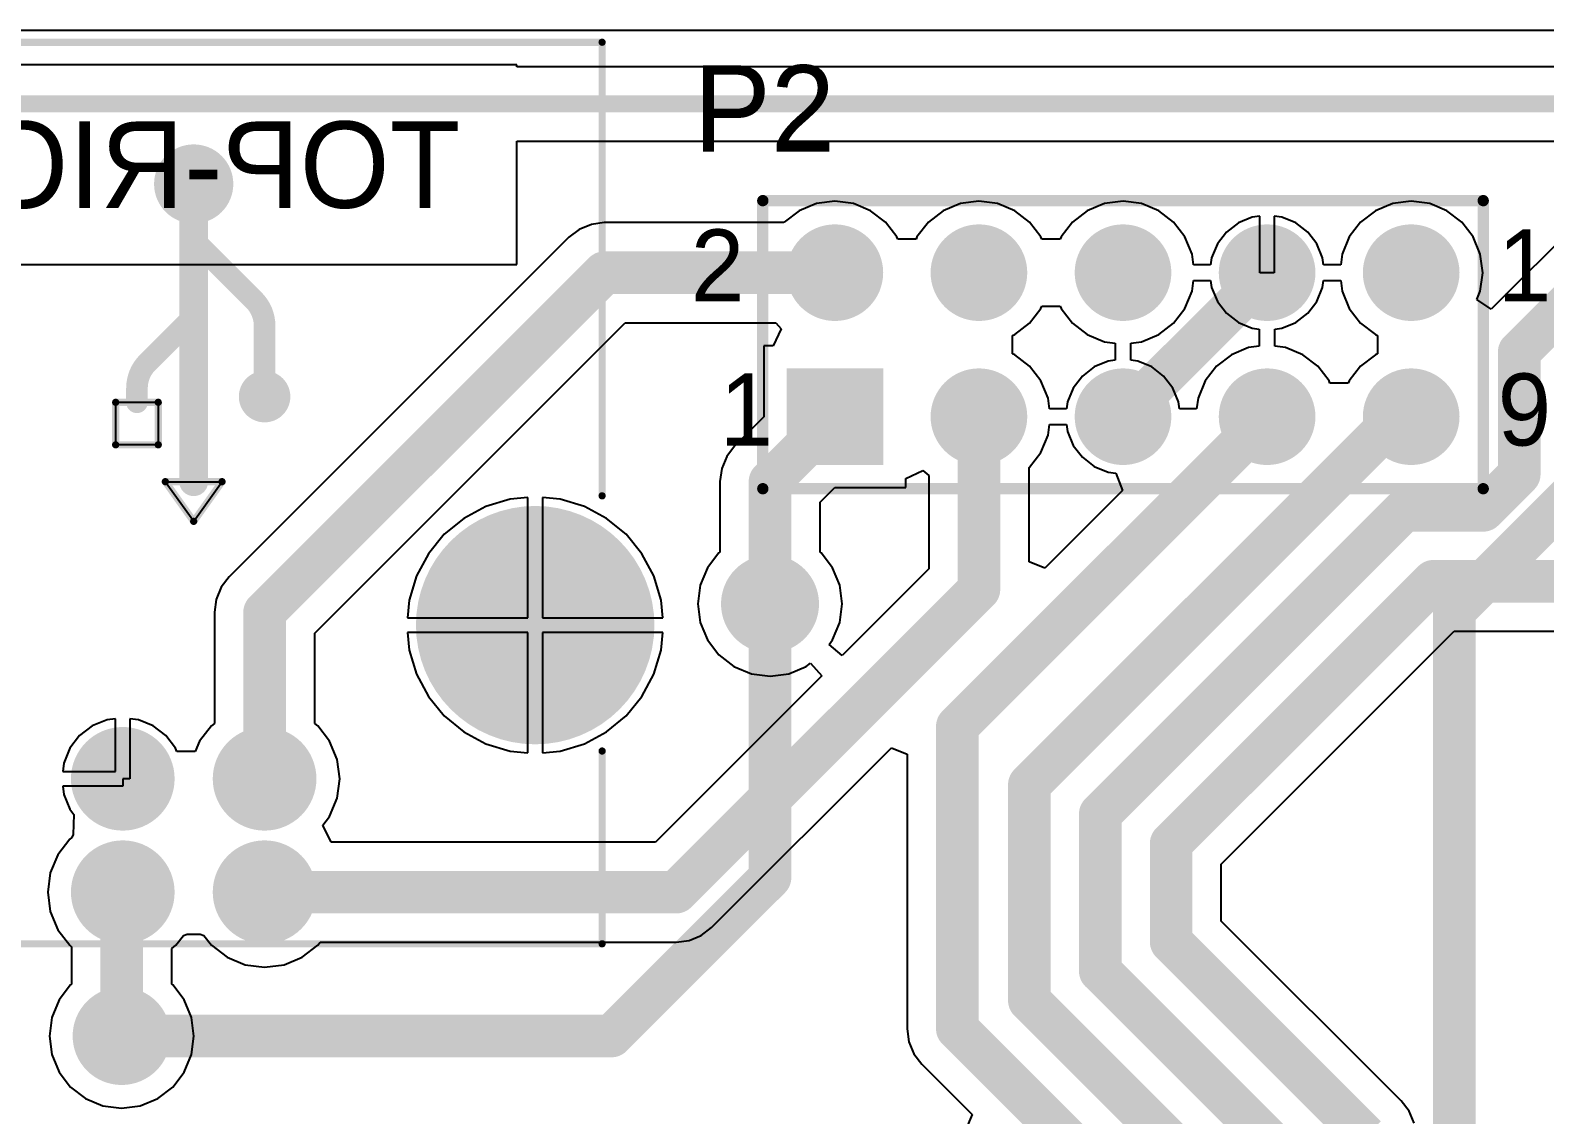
# Model space of a CAD drawing. Header units: millimetres. Extents: x 40 to 159, y 68 to 176.
# Drawn here: x 57.7 to 84.4, y 147.07 to 166.2 of the extents above; entities that cross this region are included whole.
import ezdxf

# ---------------------------------------------------------------- set-up
doc = ezdxf.new("R2010")
doc.units = ezdxf.units.MM
for name, color, linetype in [('BottomLayer', 5, 'Continuous'), ('BottomSolder', 6, 'Continuous'), ('KeepOutLayer', 6, 'Continuous'), ('MultiLayer', 9, 'Continuous'), ('PadHoleLayer', 156, 'Continuous'), ('TopLayer', 1, 'Continuous'), ('TopOverlay', 2, 'Continuous'), ('TopSolder', 216, 'Continuous')]:
    doc.layers.add(name, color=color, linetype=linetype)

# ---------------------------------------------------------------- blocks, each defined once
blk = doc.blocks.new('HDR2X5_21')
at = {"layer": 'BottomLayer', "const_width": 0.75}
for points in [[(-0.375, 2.54, 1), (0.375, 2.54, 1)], [(2.165, 2.54, 1), (2.915, 2.54, 1)], [(4.705, 2.54, 1), (5.455, 2.54, 1)], [(7.245, 2.54, 1), (7.995, 2.54, 1)], [(9.785, 2.54, 1), (10.535, 2.54, 1)], [(2.165, 0, 1), (2.915, 0, 1)], [(4.705, 0, 1), (5.455, 0, 1)], [(7.245, 0, 1), (7.995, 0, 1)], [(9.785, 0, 1), (10.535, 0, 1)]]:
    blk.add_lwpolyline(points, format="xyb", close=True, dxfattribs=at)
at = {"layer": 'BottomLayer'}
blk.add_solid([(-0.75, -0.75), (0.75, -0.75), (-0.75, 0.75), (0.75, 0.75)], dxfattribs=at)
at = {"layer": 'BottomSolder', "const_width": 0.852}
for points in [[(-0.426, 2.54, 1), (0.426, 2.54, 1)], [(2.114, 2.54, 1), (2.966, 2.54, 1)], [(4.654, 2.54, 1), (5.506, 2.54, 1)], [(7.194, 2.54, 1), (8.046, 2.54, 1)], [(9.734, 2.54, 1), (10.586, 2.54, 1)], [(2.114, 0, 1), (2.966, 0, 1)], [(4.654, 0, 1), (5.506, 0, 1)], [(7.194, 0, 1), (8.046, 0, 1)], [(9.734, 0, 1), (10.586, 0, 1)]]:
    blk.add_lwpolyline(points, format="xyb", close=True, dxfattribs=at)
at = {"layer": 'BottomSolder'}
blk.add_solid([(-0.852, -0.852), (0.852, -0.852), (-0.852, 0.852), (0.852, 0.852)], dxfattribs=at)
at = {"layer": 'MultiLayer', "const_width": 0.75}
for points in [[(-0.375, 2.54, 1), (0.375, 2.54, 1)], [(2.165, 2.54, 1), (2.915, 2.54, 1)], [(4.705, 2.54, 1), (5.455, 2.54, 1)], [(7.245, 2.54, 1), (7.995, 2.54, 1)], [(9.785, 2.54, 1), (10.535, 2.54, 1)], [(2.165, 0, 1), (2.915, 0, 1)], [(4.705, 0, 1), (5.455, 0, 1)], [(7.245, 0, 1), (7.995, 0, 1)], [(9.785, 0, 1), (10.535, 0, 1)]]:
    blk.add_lwpolyline(points, format="xyb", close=True, dxfattribs=at)
at = {"layer": 'MultiLayer'}
blk.add_solid([(-0.75, -0.75), (0.75, -0.75), (-0.75, 0.75), (0.75, 0.75)], dxfattribs=at)
at = {"layer": 'PadHoleLayer', "const_width": 0.45}
for points in [[(-0.225, 2.54, 1), (0.225, 2.54, 1)], [(2.315, 2.54, 1), (2.765, 2.54, 1)], [(4.855, 2.54, 1), (5.305, 2.54, 1)], [(7.395, 2.54, 1), (7.845, 2.54, 1)], [(9.935, 2.54, 1), (10.385, 2.54, 1)], [(-0.225, 0, 1), (0.225, 0, 1)], [(2.315, 0, 1), (2.765, 0, 1)], [(4.855, 0, 1), (5.305, 0, 1)], [(7.395, 0, 1), (7.845, 0, 1)], [(9.935, 0, 1), (10.385, 0, 1)]]:
    blk.add_lwpolyline(points, format="xyb", close=True, dxfattribs=at)
at = {"layer": 'TopLayer', "const_width": 0.75}
for points in [[(-0.375, 2.54, 1), (0.375, 2.54, 1)], [(2.165, 2.54, 1), (2.915, 2.54, 1)], [(4.705, 2.54, 1), (5.455, 2.54, 1)], [(7.245, 2.54, 1), (7.995, 2.54, 1)], [(9.785, 2.54, 1), (10.535, 2.54, 1)], [(2.165, 0, 1), (2.915, 0, 1)], [(4.705, 0, 1), (5.455, 0, 1)], [(7.245, 0, 1), (7.995, 0, 1)], [(9.785, 0, 1), (10.535, 0, 1)]]:
    blk.add_lwpolyline(points, format="xyb", close=True, dxfattribs=at)
at = {"layer": 'TopLayer'}
blk.add_solid([(-0.75, -0.75), (0.75, -0.75), (-0.75, 0.75), (0.75, 0.75)], dxfattribs=at)
at = {"layer": 'TopOverlay', "const_width": 0.2}
for points in [[(-1.27, -1.27), (-1.27, 3.81)], [(-1.27, 3.81), (11.43, 3.81)], [(11.43, -1.27), (11.43, 3.81)], [(-1.27, -1.27), (11.43, -1.27)]]:
    blk.add_lwpolyline(points, dxfattribs=at)
at = {"layer": 'TopOverlay', "const_width": 0.1}
for points in [[(-1.32, 3.81, 1), (-1.22, 3.81, 1)], [(-1.32, 3.81, 1), (-1.22, 3.81, 1)], [(11.38, 3.81, 1), (11.48, 3.81, 1)], [(11.38, 3.81, 1), (11.48, 3.81, 1)], [(-1.32, -1.27, 1), (-1.22, -1.27, 1)], [(-1.32, -1.27, 1), (-1.22, -1.27, 1)], [(11.38, -1.27, 1), (11.48, -1.27, 1)], [(11.38, -1.27, 1), (11.48, -1.27, 1)]]:
    blk.add_lwpolyline(points, format="xyb", close=True, dxfattribs=at)
at = {"layer": 'TopSolder', "const_width": 0.852}
for points in [[(-0.426, 2.54, 1), (0.426, 2.54, 1)], [(2.114, 2.54, 1), (2.966, 2.54, 1)], [(4.654, 2.54, 1), (5.506, 2.54, 1)], [(7.194, 2.54, 1), (8.046, 2.54, 1)], [(9.734, 2.54, 1), (10.586, 2.54, 1)], [(2.114, 0, 1), (2.966, 0, 1)], [(4.654, 0, 1), (5.506, 0, 1)], [(7.194, 0, 1), (8.046, 0, 1)], [(9.734, 0, 1), (10.586, 0, 1)]]:
    blk.add_lwpolyline(points, format="xyb", close=True, dxfattribs=at)
at = {"layer": 'TopSolder'}
blk.add_solid([(-0.852, -0.852), (0.852, -0.852), (-0.852, 0.852), (0.852, 0.852)], dxfattribs=at)
at = {"layer": 'TopOverlay'}
for s, p in [('2', (-2.54, 2.032)), ('10', (11.684, 2.032)), ('1', (-2.032, -0.508)), ('9', (11.684, -0.508))]:
    blk.add_text(s, height=1.27, rotation=720, dxfattribs=at).set_placement(p)
blk = doc.blocks.new('USB_T___B_T____23')
at = {"layer": 'BottomLayer'}
for points, const_width in [([(-11.28, 6.02, 1), (-9.28, 6.02, 1)], 2), ([(-15.396, 1.25, 1), (-14.584, 1.25, 1)], 0.813), ([(-13.396, 1.25, 1), (-12.584, 1.25, 1)], 0.813), ([(-15.396, -1.25, 1), (-14.584, -1.25, 1)], 0.813), ([(-13.396, -1.25, 1), (-12.584, -1.25, 1)], 0.813), ([(-11.28, -6.02, 1), (-9.28, -6.02, 1)], 2)]:
    blk.add_lwpolyline(points, format="xyb", close=True, dxfattribs=dict(at, const_width=const_width))
at = {"layer": 'BottomSolder'}
for points, const_width in [([(-11.331, 6.02, 1), (-9.229, 6.02, 1)], 2.102), ([(-15.447, 1.25, 1), (-14.533, 1.25, 1)], 0.914), ([(-13.447, 1.25, 1), (-12.533, 1.25, 1)], 0.914), ([(-15.447, -1.25, 1), (-14.533, -1.25, 1)], 0.914), ([(-13.447, -1.25, 1), (-12.533, -1.25, 1)], 0.914), ([(-11.331, -6.02, 1), (-9.229, -6.02, 1)], 2.102)]:
    blk.add_lwpolyline(points, format="xyb", close=True, dxfattribs=dict(at, const_width=const_width))
at = {"layer": 'MultiLayer'}
for points, const_width in [([(-11.28, 6.02, 1), (-9.28, 6.02, 1)], 2), ([(-15.396, 1.25, 1), (-14.584, 1.25, 1)], 0.813), ([(-13.396, 1.25, 1), (-12.584, 1.25, 1)], 0.813), ([(-15.396, -1.25, 1), (-14.584, -1.25, 1)], 0.813), ([(-13.396, -1.25, 1), (-12.584, -1.25, 1)], 0.813), ([(-11.28, -6.02, 1), (-9.28, -6.02, 1)], 2)]:
    blk.add_lwpolyline(points, format="xyb", close=True, dxfattribs=dict(at, const_width=const_width))
at = {"layer": 'PadHoleLayer'}
for points, const_width in [([(-10.855, 6.02, 1), (-9.705, 6.02, 1)], 1.15), ([(-15.219, 1.25, 1), (-14.761, 1.25, 1)], 0.457), ([(-13.219, 1.25, 1), (-12.761, 1.25, 1)], 0.457), ([(-15.219, -1.25, 1), (-14.761, -1.25, 1)], 0.457), ([(-13.219, -1.25, 1), (-12.761, -1.25, 1)], 0.457), ([(-10.855, -6.02, 1), (-9.705, -6.02, 1)], 1.15)]:
    blk.add_lwpolyline(points, format="xyb", close=True, dxfattribs=dict(at, const_width=const_width))
at = {"layer": 'TopLayer'}
for points, const_width in [([(-11.28, 6.02, 1), (-9.28, 6.02, 1)], 2), ([(-15.396, 1.25, 1), (-14.584, 1.25, 1)], 0.813), ([(-13.396, 1.25, 1), (-12.584, 1.25, 1)], 0.813), ([(-15.396, -1.25, 1), (-14.584, -1.25, 1)], 0.813), ([(-13.396, -1.25, 1), (-12.584, -1.25, 1)], 0.813), ([(-11.28, -6.02, 1), (-9.28, -6.02, 1)], 2)]:
    blk.add_lwpolyline(points, format="xyb", close=True, dxfattribs=dict(at, const_width=const_width))
at = {"layer": 'TopOverlay'}
for p, q in [((-7.1, 0.625), (-7.1, 1.375)), ((-7.1, 1.375), (-6.35, 1.375)), ((-6.35, 1.375), (-6.35, 0.625)), ((-6.35, 0.625), (-7.1, 0.625)), ((-8.45, 0), (-7.75, 0.5)), ((-7.75, 0.5), (-7.75, -0.5)), ((-7.75, -0.5), (-8.45, 0))]:
    blk.add_line(p, q, dxfattribs=at)
for points, const_width in [([(-15.9, 7.2), (-15.9, -7.2)], 0.127), ([(-15.9, 7.2), (-12.5, 7.2)], 0.127), ([(-8, 7.2), (0, 7.2)], 0.127), ([(0, 7.2), (0, -7.2)], 0.127), ([(-7.1, 1.375), (-7.1, 0.625)], 0.127), ([(-7.1, 1.375), (-6.35, 1.375)], 0.127), ([(-6.35, 1.375), (-6.35, 0.625)], 0.127), ([(-6.35, 1), (-6.1, 1)], 0.381), ([(-5.647, 0.812), (-4.897, 0.062)], 0.381), ([(-7.75, 0.5), (-8.45, 0)], 0.127), ([(-7.75, 0.5), (-7.75, -0.5)], 0.127), ([(-7.1, 0.625), (-6.35, 0.625)], 0.127), ([(-8.45, 0), (-7.75, -0.5)], 0.127), ([(-7.75, 0), (-3, 0)], 0.508), ([(-3.547, -0.062), (-4.547, -1.062)], 0.381), ([(-6.25, -1.25), (-5, -1.25)], 0.381), ([(-15.9, -7.2), (-12.5, -7.2)], 0.127), ([(-8, -7.2), (0, -7.2)], 0.127)]:
    blk.add_lwpolyline(points, dxfattribs=dict(at, const_width=const_width))
for points, const_width in [([(-15.932, 7.2, 1), (-15.868, 7.2, 1)], 0.0635), ([(-15.932, 7.2, 1), (-15.868, 7.2, 1)], 0.0635), ([(-12.532, 7.2, 1), (-12.468, 7.2, 1)], 0.0635), ([(-8.032, 7.2, 1), (-7.968, 7.2, 1)], 0.0635), ([(-0.032, 7.2, 1), (0.032, 7.2, 1)], 0.0635), ([(-0.032, 7.2, 1), (0.032, 7.2, 1)], 0.0635), ([(-7.132, 1.375, 1), (-7.068, 1.375, 1)], 0.0635), ([(-7.132, 1.375, 1), (-7.068, 1.375, 1)], 0.0635), ([(-6.382, 1.375, 1), (-6.318, 1.375, 1)], 0.0635), ([(-6.382, 1.375, 1), (-6.318, 1.375, 1)], 0.0635), ([(-6.445, 1, 1), (-6.255, 1, 1)], 0.191), ([(-6.195, 1, 1), (-6.005, 1, 1)], 0.191), ([(-6.195, 1, 1), (-6.005, 1, 1)], 0.191), ([(-5.742, 0.812, 1), (-5.552, 0.812, 1)], 0.191), ([(-5.742, 0.812, 1), (-5.552, 0.812, 1)], 0.191), ([(-7.782, 0.5, 1), (-7.718, 0.5, 1)], 0.0635), ([(-7.782, 0.5, 1), (-7.718, 0.5, 1)], 0.0635), ([(-7.132, 0.625, 1), (-7.068, 0.625, 1)], 0.0635), ([(-7.132, 0.625, 1), (-7.068, 0.625, 1)], 0.0635), ([(-6.382, 0.625, 1), (-6.318, 0.625, 1)], 0.0635), ([(-6.382, 0.625, 1), (-6.318, 0.625, 1)], 0.0635), ([(-2.246, 0, 1), (-2.754, 0, 1)], 0.889), ([(-2.976, 0, 1), (-2.532, 0, 1)], 0.445), ([(-2.468, 0, 1), (-2.024, 0, 1)], 0.445), ([(-8.482, 0, 1), (-8.418, 0, 1)], 0.0635), ([(-8.482, 0, 1), (-8.418, 0, 1)], 0.0635), ([(-7.877, 0, 1), (-7.623, 0, 1)], 0.254), ([(-4.992, 0.062, 1), (-4.802, 0.062, 1)], 0.191), ([(-3.642, -0.062, 1), (-3.452, -0.062, 1)], 0.191), ([(-3.127, 0, 1), (-2.873, 0, 1)], 0.254), ([(-7.782, -0.5, 1), (-7.718, -0.5, 1)], 0.0635), ([(-7.782, -0.5, 1), (-7.718, -0.5, 1)], 0.0635), ([(-6.05, -1.25, 1), (-6.45, -1.25, 1)], 0.508), ([(-6.577, -1.25, 1), (-6.323, -1.25, 1)], 0.254), ([(-6.345, -1.25, 1), (-6.155, -1.25, 1)], 0.191), ([(-6.177, -1.25, 1), (-5.923, -1.25, 1)], 0.254), ([(-5.095, -1.25, 1), (-4.905, -1.25, 1)], 0.191), ([(-5.095, -1.25, 1), (-4.905, -1.25, 1)], 0.191), ([(-4.642, -1.062, 1), (-4.452, -1.062, 1)], 0.191), ([(-4.642, -1.062, 1), (-4.452, -1.062, 1)], 0.191), ([(-15.932, -7.2, 1), (-15.868, -7.2, 1)], 0.0635), ([(-15.932, -7.2, 1), (-15.868, -7.2, 1)], 0.0635), ([(-12.532, -7.2, 1), (-12.468, -7.2, 1)], 0.0635), ([(-8.032, -7.2, 1), (-7.968, -7.2, 1)], 0.0635), ([(-0.032, -7.2, 1), (0.032, -7.2, 1)], 0.0635), ([(-0.032, -7.2, 1), (0.032, -7.2, 1)], 0.0635)]:
    blk.add_lwpolyline(points, format="xyb", close=True, dxfattribs=dict(at, const_width=const_width))
at = {"layer": 'TopOverlay', "const_width": 0.381}
for points in [[(-6.1, 1, -0.198912), (-5.647, 0.812)], [(-4.547, -1.062, -0.198912), (-5, -1.25)]]:
    blk.add_lwpolyline(points, format="xyb", dxfattribs=at)
at = {"layer": 'TopSolder'}
for points, const_width in [([(-11.331, 6.02, 1), (-9.229, 6.02, 1)], 2.102), ([(-15.447, 1.25, 1), (-14.533, 1.25, 1)], 0.914), ([(-13.447, 1.25, 1), (-12.533, 1.25, 1)], 0.914), ([(-15.447, -1.25, 1), (-14.533, -1.25, 1)], 0.914), ([(-13.447, -1.25, 1), (-12.533, -1.25, 1)], 0.914), ([(-11.331, -6.02, 1), (-9.229, -6.02, 1)], 2.102)]:
    blk.add_lwpolyline(points, format="xyb", close=True, dxfattribs=dict(at, const_width=const_width))

msp = doc.modelspace()

# ---------------------------------------------------------------- linework, layer by layer
at = {"layer": 'BottomLayer'}
for p, q in [((50.8, 166.2), (120.8, 166.2)), ((66.278, 165.592), (51.328, 165.592)), ((66.278, 165.556), (66.278, 165.592)), ((108.859, 165.556), (66.278, 165.556)), ((66.278, 162.068), (66.278, 164.244)), ((66.278, 164.244), (85.991, 164.244)), ((86.115, 163.944), (83.454, 161.283)), ((71.556, 163.143), (71.252, 163.017)), ((71.882, 163.186), (71.556, 163.143)), ((72.208, 163.143), (71.882, 163.186)), ((72.512, 163.017), (72.208, 163.143)), ((74.096, 163.143), (73.792, 163.017)), ((74.422, 163.186), (74.096, 163.143)), ((74.748, 163.143), (74.422, 163.186)), ((75.052, 163.017), (74.748, 163.143)), ((76.636, 163.143), (76.332, 163.017)), ((76.962, 163.186), (76.636, 163.143)), ((77.288, 163.143), (76.962, 163.186)), ((77.592, 163.017), (77.288, 163.143)), ((81.716, 163.143), (81.412, 163.017)), ((82.042, 163.186), (81.716, 163.143)), ((82.368, 163.143), (82.042, 163.186)), ((82.672, 163.017), (82.368, 163.143)), ((71.252, 163.017), (70.99, 162.817)), ((72.774, 162.817), (72.512, 163.017)), ((73.792, 163.017), (73.53, 162.817)), ((75.314, 162.817), (75.052, 163.017)), ((76.332, 163.017), (76.07, 162.817)), ((77.854, 162.817), (77.592, 163.017)), ((79.24, 162.903), (78.996, 162.802)), ((79.375, 162.921), (79.24, 162.903)), ((79.375, 161.925), (79.375, 162.921)), ((79.764, 162.903), (79.629, 162.921)), ((79.629, 162.921), (79.629, 161.925)), ((80.008, 162.802), (79.764, 162.903)), ((81.412, 163.017), (81.15, 162.817)), ((82.934, 162.817), (82.672, 163.017)), ((67.377, 162.689), (67.194, 162.549)), ((67.59, 162.777), (67.377, 162.689)), ((67.818, 162.808), (67.59, 162.777)), ((70.984, 162.808), (67.818, 162.808)), ((70.99, 162.817), (70.984, 162.808)), ((72.974, 162.555), (72.774, 162.817)), ((73.53, 162.817), (73.33, 162.555)), ((75.514, 162.555), (75.314, 162.817)), ((76.07, 162.817), (75.87, 162.555)), ((78.054, 162.555), (77.854, 162.817)), ((78.786, 162.641), (78.625, 162.431)), ((78.996, 162.802), (78.786, 162.641)), ((80.218, 162.641), (80.008, 162.802)), ((80.379, 162.431), (80.218, 162.641)), ((81.15, 162.817), (80.95, 162.555)), ((83.134, 162.555), (82.934, 162.817)), ((67.194, 162.549), (61.205, 156.56)), ((72.99, 162.517), (72.974, 162.555)), ((73.314, 162.517), (72.99, 162.517)), ((73.33, 162.555), (73.314, 162.517)), ((75.53, 162.517), (75.514, 162.555)), ((75.854, 162.517), (75.53, 162.517)), ((75.87, 162.555), (75.854, 162.517)), ((78.18, 162.251), (78.054, 162.555)), ((78.625, 162.431), (78.524, 162.187)), ((80.48, 162.187), (80.379, 162.431)), ((80.95, 162.555), (80.824, 162.251)), ((83.26, 162.251), (83.134, 162.555)), ((56.245, 162.068), (66.278, 162.068)), ((78.205, 162.062), (78.18, 162.251)), ((78.507, 162.062), (78.205, 162.062)), ((78.524, 162.187), (78.507, 162.062)), ((80.497, 162.062), (80.48, 162.187)), ((80.799, 162.062), (80.497, 162.062)), ((80.824, 162.251), (80.799, 162.062)), ((83.303, 161.925), (83.26, 162.251)), ((78.18, 161.599), (78.205, 161.788)), ((78.205, 161.788), (78.507, 161.788)), ((78.507, 161.788), (78.524, 161.663)), ((79.629, 161.925), (79.375, 161.925)), ((80.48, 161.663), (80.497, 161.788)), ((80.497, 161.788), (80.799, 161.788)), ((80.799, 161.788), (80.824, 161.599)), ((83.26, 161.599), (83.303, 161.925)), ((78.054, 161.295), (78.18, 161.599)), ((78.524, 161.663), (78.625, 161.419)), ((80.379, 161.419), (80.48, 161.663)), ((80.824, 161.599), (80.95, 161.295)), ((83.199, 161.453), (83.26, 161.599)), ((75.314, 161.033), (75.514, 161.295)), ((75.514, 161.295), (75.53, 161.333)), ((75.53, 161.333), (75.854, 161.333)), ((75.854, 161.333), (75.87, 161.295)), ((75.87, 161.295), (76.07, 161.033)), ((77.854, 161.033), (78.054, 161.295)), ((78.625, 161.419), (78.786, 161.209)), ((80.218, 161.209), (80.379, 161.419)), ((80.95, 161.295), (81.15, 161.033)), ((83.454, 161.283), (83.199, 161.453)), ((62.712, 155.57), (68.184, 161.042)), ((68.184, 161.042), (70.844, 161.042)), ((70.844, 161.042), (70.933, 160.935)), ((75.052, 160.833), (75.314, 161.033)), ((76.07, 161.033), (76.332, 160.833)), ((77.592, 160.833), (77.854, 161.033)), ((78.786, 161.209), (78.996, 161.048)), ((78.996, 161.048), (79.24, 160.947)), ((79.764, 160.947), (80.008, 161.048)), ((80.008, 161.048), (80.218, 161.209)), ((81.15, 161.033), (81.412, 160.833)), ((70.933, 160.935), (70.792, 160.635)), ((75.014, 160.817), (75.052, 160.833)), ((75.014, 160.493), (75.014, 160.817)), ((76.332, 160.833), (76.636, 160.707)), ((77.288, 160.707), (77.592, 160.833)), ((79.24, 160.947), (79.365, 160.93)), ((79.365, 160.93), (79.365, 160.628)), ((79.639, 160.93), (79.764, 160.947)), ((79.639, 160.628), (79.639, 160.93)), ((81.412, 160.833), (81.45, 160.817)), ((81.45, 160.817), (81.45, 160.493)), ((70.792, 160.635), (70.632, 160.635)), ((70.632, 160.635), (70.632, 159.383)), ((75.052, 160.477), (75.014, 160.493)), ((75.314, 160.277), (75.052, 160.477)), ((76.636, 160.707), (76.825, 160.682)), ((76.825, 160.682), (76.825, 160.38)), ((77.099, 160.682), (77.288, 160.707)), ((77.099, 160.38), (77.099, 160.682)), ((78.872, 160.477), (78.61, 160.277)), ((79.176, 160.603), (78.872, 160.477)), ((79.365, 160.628), (79.176, 160.603)), ((79.828, 160.603), (79.639, 160.628)), ((80.132, 160.477), (79.828, 160.603)), ((80.394, 160.277), (80.132, 160.477)), ((81.412, 160.477), (81.15, 160.277)), ((81.45, 160.493), (81.412, 160.477)), ((75.514, 160.015), (75.314, 160.277)), ((76.456, 160.262), (76.246, 160.101)), ((76.7, 160.363), (76.456, 160.262)), ((76.825, 160.38), (76.7, 160.363)), ((77.224, 160.363), (77.099, 160.38)), ((77.468, 160.262), (77.224, 160.363)), ((77.678, 160.101), (77.468, 160.262)), ((78.61, 160.277), (78.41, 160.015)), ((80.594, 160.015), (80.394, 160.277)), ((81.15, 160.277), (80.95, 160.015)), ((75.64, 159.711), (75.514, 160.015)), ((76.246, 160.101), (76.085, 159.891)), ((77.839, 159.891), (77.678, 160.101)), ((78.41, 160.015), (78.284, 159.711)), ((80.61, 159.977), (80.594, 160.015)), ((80.934, 159.977), (80.61, 159.977)), ((80.95, 160.015), (80.934, 159.977)), ((75.665, 159.522), (75.64, 159.711)), ((76.085, 159.891), (75.984, 159.647)), ((77.94, 159.647), (77.839, 159.891)), ((78.284, 159.711), (78.259, 159.522)), ((75.967, 159.522), (75.665, 159.522)), ((75.984, 159.647), (75.967, 159.522)), ((77.957, 159.522), (77.94, 159.647)), ((78.259, 159.522), (77.957, 159.522)), ((70.632, 159.383), (70.115, 158.866)), ((75.64, 159.059), (75.665, 159.248)), ((75.665, 159.248), (75.967, 159.248)), ((75.967, 159.248), (75.984, 159.123)), ((75.984, 159.123), (76.085, 158.879)), ((70.115, 158.866), (69.975, 158.683)), ((75.514, 158.755), (75.64, 159.059)), ((76.085, 158.879), (76.246, 158.669)), ((69.975, 158.683), (69.887, 158.47)), ((75.314, 158.493), (75.514, 158.755)), ((76.246, 158.669), (76.456, 158.508)), ((69.887, 158.47), (69.856, 158.242)), ((73.132, 158.295), (73.432, 158.436)), ((73.432, 158.436), (73.539, 158.347)), ((73.539, 158.347), (73.539, 156.703)), ((75.305, 158.487), (75.314, 158.493)), ((75.305, 156.828), (75.305, 158.487)), ((76.456, 158.508), (76.7, 158.407)), ((76.7, 158.407), (76.834, 158.389)), ((76.834, 158.389), (76.951, 158.083)), ((69.856, 158.242), (69.856, 156.997)), ((71.622, 157.876), (71.88, 158.135)), ((71.88, 158.135), (73.132, 158.135)), ((73.132, 158.135), (73.132, 158.295)), ((76.951, 158.083), (75.582, 156.713)), ((65.732, 157.802), (65.341, 157.592)), ((66.157, 157.93), (65.732, 157.802)), ((66.472, 157.961), (66.157, 157.93)), ((66.472, 155.836), (66.472, 157.961)), ((67.041, 157.93), (66.726, 157.961)), ((66.726, 157.961), (66.726, 155.836)), ((67.466, 157.802), (67.041, 157.93)), ((67.857, 157.592), (67.466, 157.802)), ((71.622, 156.997), (71.622, 157.876)), ((65.341, 157.592), (64.997, 157.311)), ((68.201, 157.311), (67.857, 157.592)), ((64.997, 157.311), (64.716, 156.967)), ((68.482, 156.967), (68.201, 157.311)), ((69.839, 156.983), (69.637, 156.719)), ((69.856, 156.997), (69.839, 156.983)), ((71.639, 156.983), (71.622, 156.997)), ((71.841, 156.719), (71.639, 156.983)), ((64.716, 156.967), (64.507, 156.576)), ((68.692, 156.576), (68.482, 156.967)), ((69.637, 156.719), (69.509, 156.412)), ((71.969, 156.412), (71.841, 156.719)), ((75.582, 156.713), (75.305, 156.828)), ((61.205, 156.56), (61.065, 156.377)), ((64.507, 156.576), (64.378, 156.151)), ((68.82, 156.151), (68.692, 156.576)), ((73.539, 156.703), (72.009, 155.172)), ((61.065, 156.377), (60.977, 156.164)), ((69.509, 156.412), (69.466, 156.083)), ((72.012, 156.083), (71.969, 156.412)), ((60.977, 156.164), (60.946, 155.936)), ((60.946, 155.936), (60.946, 153.977)), ((64.378, 156.151), (64.347, 155.836)), ((68.851, 155.836), (68.82, 156.151)), ((69.466, 156.083), (69.509, 155.754)), ((71.969, 155.754), (72.012, 156.083)), ((64.347, 155.836), (66.472, 155.836)), ((66.726, 155.836), (68.851, 155.836)), ((69.509, 155.754), (69.637, 155.447)), ((71.841, 155.447), (71.969, 155.754)), ((62.712, 153.977), (62.712, 155.57)), ((66.472, 155.582), (64.347, 155.582)), ((64.347, 155.582), (64.378, 155.267)), ((66.472, 153.457), (66.472, 155.582)), ((68.851, 155.582), (66.726, 155.582)), ((66.726, 155.582), (66.726, 153.457)), ((68.82, 155.267), (68.851, 155.582)), ((69.637, 155.447), (69.839, 155.183)), ((71.783, 155.37), (71.841, 155.447)), ((78.694, 151.495), (82.799, 155.601)), ((82.799, 155.601), (86.957, 155.601)), ((64.378, 155.267), (64.507, 154.842)), ((68.692, 154.842), (68.82, 155.267)), ((69.839, 155.183), (70.103, 154.981)), ((72.009, 155.172), (71.783, 155.37)), ((70.103, 154.981), (70.41, 154.853)), ((70.41, 154.853), (70.739, 154.81)), ((70.739, 154.81), (71.068, 154.853)), ((71.068, 154.853), (71.375, 154.981)), ((71.375, 154.981), (71.452, 155.039)), ((71.452, 155.039), (71.65, 154.813)), ((64.507, 154.842), (64.716, 154.451)), ((68.482, 154.451), (68.692, 154.842)), ((71.65, 154.813), (68.718, 151.882)), ((64.716, 154.451), (64.997, 154.107)), ((68.201, 154.107), (68.482, 154.451)), ((59.202, 154.058), (59.051, 154.038)), ((59.202, 153.126), (59.202, 154.058)), ((59.607, 154.038), (59.456, 154.058)), ((59.456, 154.058), (59.456, 152.999)), ((64.997, 154.107), (65.341, 153.826)), ((67.857, 153.826), (68.201, 154.107)), ((58.791, 153.931), (58.568, 153.76)), ((59.051, 154.038), (58.791, 153.931)), ((59.867, 153.931), (59.607, 154.038)), ((60.09, 153.76), (59.867, 153.931)), ((60.893, 153.935), (60.682, 153.661)), ((60.946, 153.977), (60.893, 153.935)), ((62.765, 153.935), (62.712, 153.977)), ((62.976, 153.661), (62.765, 153.935)), ((65.341, 153.826), (65.732, 153.616)), ((67.466, 153.616), (67.857, 153.826)), ((58.397, 153.537), (58.29, 153.277)), ((58.568, 153.76), (58.397, 153.537)), ((60.261, 153.537), (60.09, 153.76)), ((60.284, 153.482), (60.261, 153.537)), ((60.682, 153.661), (60.608, 153.482)), ((63.108, 153.342), (62.976, 153.661)), ((65.732, 153.616), (66.157, 153.488)), ((67.041, 153.488), (67.466, 153.616)), ((69.708, 150.375), (72.881, 153.548)), ((72.881, 153.548), (73.158, 153.433)), ((58.29, 153.277), (58.27, 153.126)), ((60.608, 153.482), (60.284, 153.482)), ((63.153, 152.999), (63.108, 153.342)), ((66.157, 153.488), (66.472, 153.457)), ((66.726, 153.457), (67.041, 153.488)), ((73.158, 153.433), (73.158, 148.59)), ((58.27, 153.126), (59.202, 153.126)), ((59.456, 152.999), (59.329, 152.999)), ((59.329, 152.999), (59.329, 152.872)), ((63.108, 152.656), (63.153, 152.999)), ((59.329, 152.872), (58.27, 152.872)), ((58.27, 152.872), (58.29, 152.721)), ((58.29, 152.721), (58.397, 152.461)), ((58.397, 152.461), (58.467, 152.37)), ((62.976, 152.337), (63.108, 152.656)), ((58.467, 152.37), (58.456, 152.015)), ((62.856, 152.182), (62.976, 152.337)), ((63.004, 151.882), (62.856, 152.182)), ((58.393, 151.935), (58.182, 151.661)), ((58.431, 151.965), (58.393, 151.935)), ((58.456, 152.015), (58.431, 151.965)), ((58.182, 151.661), (58.05, 151.342)), ((68.718, 151.882), (63.004, 151.882)), ((78.694, 150.489), (78.694, 151.495)), ((58.05, 151.342), (58.005, 150.999)), ((58.005, 150.999), (58.05, 150.656)), ((58.05, 150.656), (58.182, 150.337)), ((58.182, 150.337), (58.393, 150.063)), ((69.525, 150.235), (69.708, 150.375)), ((81.864, 147.318), (78.694, 150.489)), ((58.393, 150.063), (58.426, 150.037)), ((60.192, 150.006), (60.265, 150.063)), ((60.265, 150.063), (60.399, 150.237)), ((60.399, 150.237), (60.462, 150.259)), ((60.462, 150.259), (60.696, 150.259)), ((60.696, 150.259), (60.759, 150.237)), ((60.759, 150.237), (60.893, 150.063)), ((60.893, 150.063), (61.167, 149.852)), ((62.491, 149.852), (62.765, 150.063)), ((62.765, 150.063), (62.807, 150.116)), ((62.807, 150.116), (69.084, 150.116)), ((69.084, 150.116), (69.312, 150.147)), ((69.312, 150.147), (69.525, 150.235)), ((58.426, 150.037), (58.426, 149.377)), ((60.192, 149.377), (60.192, 150.006)), ((61.167, 149.852), (61.486, 149.72)), ((62.172, 149.72), (62.491, 149.852)), ((61.486, 149.72), (61.829, 149.675)), ((61.829, 149.675), (62.172, 149.72)), ((58.409, 149.363), (58.207, 149.099)), ((58.426, 149.377), (58.409, 149.363)), ((60.209, 149.363), (60.192, 149.377)), ((60.411, 149.099), (60.209, 149.363)), ((58.207, 149.099), (58.079, 148.792)), ((60.539, 148.792), (60.411, 149.099)), ((58.079, 148.792), (58.036, 148.463)), ((60.582, 148.463), (60.539, 148.792)), ((58.036, 148.463), (58.079, 148.134)), ((60.539, 148.134), (60.582, 148.463)), ((73.158, 148.59), (73.189, 148.362)), ((73.189, 148.362), (73.277, 148.149)), ((58.079, 148.134), (58.207, 147.827)), ((60.411, 147.827), (60.539, 148.134)), ((73.277, 148.149), (73.417, 147.966)), ((73.417, 147.966), (74.303, 147.08)), ((58.207, 147.827), (58.409, 147.563)), ((60.209, 147.563), (60.411, 147.827)), ((58.409, 147.563), (58.673, 147.361)), ((59.945, 147.361), (60.209, 147.563)), ((58.673, 147.361), (58.98, 147.233)), ((58.98, 147.233), (59.309, 147.19)), ((59.309, 147.19), (59.638, 147.233)), ((59.638, 147.233), (59.945, 147.361)), ((82.004, 147.136), (81.864, 147.318)), ((82.092, 146.923), (82.004, 147.136)), ((74.303, 147.08), (74.188, 146.803))]:
    msp.add_line(p, q, dxfattribs=at)
at = {"layer": 'BottomLayer', "const_width": 0.75}
for points in [[(83.947, 160.528), (86.969, 163.55)], [(61.829, 155.936), (67.818, 161.925)], [(67.818, 161.925), (71.882, 161.925)], [(76.962, 159.385), (79.502, 161.925)], [(83.947, 158.368), (83.947, 160.528)], [(75.311, 152.896), (82.042, 159.627)], [(82.042, 159.385), (82.042, 159.627)], [(70.739, 158.242), (71.882, 159.385)], [(74.041, 153.924), (79.502, 159.385)], [(74.422, 156.337), (74.422, 159.385)], [(70.739, 156.083), (70.739, 158.242)], [(83.312, 157.733), (83.947, 158.368)], [(76.561, 152.378), (81.916, 157.733)], [(81.916, 157.733), (83.312, 157.733)], [(77.811, 151.86), (82.434, 156.483)], [(82.434, 156.483), (86.957, 156.483)], [(69.084, 150.999), (74.422, 156.337)], [(61.829, 152.999), (61.829, 155.936)], [(74.041, 148.59), (74.041, 153.924)], [(75.311, 149.088), (75.311, 152.896)], [(76.561, 149.606), (76.561, 152.378)], [(77.811, 150.123), (77.811, 151.86)], [(59.309, 150.979), (59.329, 150.999)], [(59.309, 148.463), (59.309, 150.979)], [(61.829, 150.999), (69.084, 150.999)], [(77.811, 150.123), (81.24, 146.694)], [(76.561, 149.606), (79.99, 146.177)], [(75.311, 149.088), (78.74, 145.659)], [(74.041, 148.59), (77.47, 145.161)]]:
    msp.add_lwpolyline(points, dxfattribs=at)
at = {"layer": 'BottomLayer'}
for points, const_width in [([(67.63, 161.925, 1), (68.006, 161.925, 1)], 0.375), ([(67.63, 161.925, 1), (68.006, 161.925, 1)], 0.375), ([(71.694, 161.925, 1), (72.07, 161.925, 1)], 0.375), ([(79.314, 161.925, 1), (79.69, 161.925, 1)], 0.375), ([(83.759, 160.528, 1), (84.135, 160.528, 1)], 0.375), ([(83.759, 160.528, 1), (84.135, 160.528, 1)], 0.375), ([(81.854, 159.627, 1), (82.23, 159.627, 1)], 0.375), ([(81.854, 159.627, 1), (82.23, 159.627, 1)], 0.375), ([(71.694, 159.385, 1), (72.07, 159.385, 1)], 0.375), ([(74.234, 159.385, 1), (74.61, 159.385, 1)], 0.375), ([(76.774, 159.385, 1), (77.15, 159.385, 1)], 0.375), ([(79.314, 159.385, 1), (79.69, 159.385, 1)], 0.375), ([(81.854, 159.385, 1), (82.23, 159.385, 1)], 0.375), ([(70.551, 158.242, 1), (70.927, 158.242, 1)], 0.375), ([(70.551, 158.242, 1), (70.927, 158.242, 1)], 0.375), ([(83.759, 158.368, 1), (84.135, 158.368, 1)], 0.375), ([(83.759, 158.368, 1), (84.135, 158.368, 1)], 0.375), ([(81.728, 157.733, 1), (82.103, 157.733, 1)], 0.375), ([(81.728, 157.733, 1), (82.103, 157.733, 1)], 0.375), ([(83.124, 157.733, 1), (83.5, 157.733, 1)], 0.375), ([(83.124, 157.733, 1), (83.5, 157.733, 1)], 0.375), ([(70.358, 156.083, 1), (71.12, 156.083, 1)], 0.762), ([(82.246, 156.483, 1), (82.621, 156.483, 1)], 0.375), ([(82.246, 156.483, 1), (82.621, 156.483, 1)], 0.375), ([(70.551, 156.083, 1), (70.927, 156.083, 1)], 0.375), ([(74.234, 156.337, 1), (74.61, 156.337, 1)], 0.375), ([(74.234, 156.337, 1), (74.61, 156.337, 1)], 0.375), ([(61.641, 155.936, 1), (62.017, 155.936, 1)], 0.375), ([(61.641, 155.936, 1), (62.017, 155.936, 1)], 0.375), ([(73.853, 153.924, 1), (74.229, 153.924, 1)], 0.375), ([(73.853, 153.924, 1), (74.229, 153.924, 1)], 0.375), ([(61.641, 152.999, 1), (62.017, 152.999, 1)], 0.375), ([(75.123, 152.896, 1), (75.499, 152.896, 1)], 0.375), ([(75.123, 152.896, 1), (75.499, 152.896, 1)], 0.375), ([(76.373, 152.378, 1), (76.749, 152.378, 1)], 0.375), ([(76.373, 152.378, 1), (76.749, 152.378, 1)], 0.375), ([(77.623, 151.86, 1), (77.999, 151.86, 1)], 0.375), ([(77.623, 151.86, 1), (77.999, 151.86, 1)], 0.375), ([(59.121, 150.979, 1), (59.497, 150.979, 1)], 0.375), ([(59.121, 150.979, 1), (59.497, 150.979, 1)], 0.375), ([(59.141, 150.999, 1), (59.517, 150.999, 1)], 0.375), ([(61.641, 150.999, 1), (62.017, 150.999, 1)], 0.375), ([(68.897, 150.999, 1), (69.272, 150.999, 1)], 0.375), ([(68.897, 150.999, 1), (69.272, 150.999, 1)], 0.375), ([(77.623, 150.123, 1), (77.999, 150.123, 1)], 0.375), ([(77.623, 150.123, 1), (77.999, 150.123, 1)], 0.375), ([(76.373, 149.606, 1), (76.749, 149.606, 1)], 0.375), ([(76.373, 149.606, 1), (76.749, 149.606, 1)], 0.375), ([(75.123, 149.088, 1), (75.499, 149.088, 1)], 0.375), ([(75.123, 149.088, 1), (75.499, 149.088, 1)], 0.375), ([(58.928, 148.463, 1), (59.69, 148.463, 1)], 0.762), ([(59.121, 148.463, 1), (59.497, 148.463, 1)], 0.375), ([(73.853, 148.59, 1), (74.229, 148.59, 1)], 0.375), ([(73.853, 148.59, 1), (74.229, 148.59, 1)], 0.375)]:
    msp.add_lwpolyline(points, format="xyb", close=True, dxfattribs=dict(at, const_width=const_width))
at = {"layer": 'BottomSolder', "const_width": 0.864}
for points in [[(70.307, 156.083, 1), (71.171, 156.083, 1)], [(58.877, 148.463, 1), (59.741, 148.463, 1)]]:
    msp.add_lwpolyline(points, format="xyb", close=True, dxfattribs=at)
at = {"layer": 'KeepOutLayer', "const_width": 0.3}
msp.add_lwpolyline([(52.1, 164.9), (119.5, 164.9)], dxfattribs=at)
at = {"layer": 'MultiLayer', "const_width": 0.762}
for points in [[(70.358, 156.083, 1), (71.12, 156.083, 1)], [(58.928, 148.463, 1), (59.69, 148.463, 1)]]:
    msp.add_lwpolyline(points, format="xyb", close=True, dxfattribs=at)
at = {"layer": 'PadHoleLayer', "const_width": 0.381}
for points in [[(70.548, 156.083, 1), (70.929, 156.083, 1)], [(59.118, 148.463, 1), (59.499, 148.463, 1)]]:
    msp.add_lwpolyline(points, format="xyb", close=True, dxfattribs=at)
at = {"layer": 'TopLayer', "const_width": 0.75}
for points in [[(82.804, 155.956), (86.487, 159.639)], [(70.739, 151.257), (70.739, 156.083)], [(82.804, 116.137), (82.804, 155.956)], [(67.945, 148.463), (70.739, 151.257)], [(59.309, 148.463), (67.945, 148.463)]]:
    msp.add_lwpolyline(points, dxfattribs=at)
at = {"layer": 'TopLayer'}
for points, const_width in [([(70.358, 156.083, 1), (71.12, 156.083, 1)], 0.762), ([(70.551, 156.083, 1), (70.927, 156.083, 1)], 0.375), ([(82.616, 155.956, 1), (82.992, 155.956, 1)], 0.375), ([(82.616, 155.956, 1), (82.992, 155.956, 1)], 0.375), ([(70.551, 151.257, 1), (70.927, 151.257, 1)], 0.375), ([(70.551, 151.257, 1), (70.927, 151.257, 1)], 0.375), ([(58.928, 148.463, 1), (59.69, 148.463, 1)], 0.762), ([(59.121, 148.463, 1), (59.497, 148.463, 1)], 0.375), ([(67.757, 148.463, 1), (68.133, 148.463, 1)], 0.375), ([(67.757, 148.463, 1), (68.133, 148.463, 1)], 0.375)]:
    msp.add_lwpolyline(points, format="xyb", close=True, dxfattribs=dict(at, const_width=const_width))
at = {"layer": 'TopSolder', "const_width": 0.864}
for points in [[(70.307, 156.083, 1), (71.171, 156.083, 1)], [(58.877, 148.463, 1), (59.741, 148.463, 1)]]:
    msp.add_lwpolyline(points, format="xyb", close=True, dxfattribs=at)

# ---------------------------------------------------------------- block references
for name, p, rotation in [('USB_T___B_T____23', (60.579, 165.989), 90), ('HDR2X5_21', (71.882, 159.385), 360)]:
    msp.add_blockref(name, p, dxfattribs=dict(rotation=rotation))

# ---------------------------------------------------------------- texts
at = {"layer": 'BottomLayer', "text_generation_flag": 2}
msp.add_text('TOP-RIGHT', height=1.524, rotation=360, dxfattribs=at).set_placement((65.278, 163.068))
at = {"layer": 'TopOverlay'}
msp.add_text('P2', height=1.524, dxfattribs=at).set_placement((69.393, 164.059))

doc.saveas('drawing.dxf')
